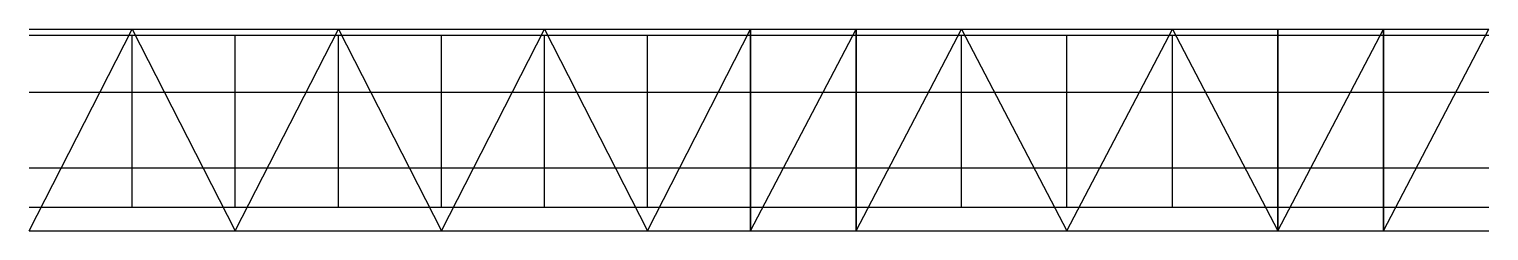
# Model space of a CAD drawing. Header units: millimetres. Extents: x 39000 to 80520, y -2875 to 2875.
import ezdxf

# ---------------------------------------------------------------- set-up
doc = ezdxf.new("R2010")
doc.units = ezdxf.units.MM
for name, color, linetype in [('ZJ8_CANTILEVER_EDGE', 3, 'CONTINUOUS'), ('ZJ8_COLUMN', 8, 'CONTINUOUS'), ('ZJ8_DECK_CROSS', 4, 'CONTINUOUS'), ('ZJ8_DECK_MAIN', 4, 'CONTINUOUS'), ('ZJ8_DECK_SECONDARY', 3, 'CONTINUOUS'), ('ZJ8_LONGITUDINAL_BRACE', 1, 'CONTINUOUS'), ('ZJ8_PLATFORM_BRACE', 1, 'CONTINUOUS'), ('ZJ8_TRANSVERSE_BRACE', 1, 'CONTINUOUS'), ('ZJ8_TRUSS_DIAGONAL', 5, 'CONTINUOUS'), ('ZJ8_TRUSS_LOWER', 5, 'CONTINUOUS'), ('ZJ8_TRUSS_UPPER', 5, 'CONTINUOUS'), ('ZJ8_TRUSS_VERTICAL', 5, 'CONTINUOUS')]:
    doc.layers.add(name, color=color, linetype=linetype)

msp = doc.modelspace()

# ---------------------------------------------------------------- linework, layer by layer
at = {"layer": 'ZJ8_CANTILEVER_EDGE'}
for p, q in [((39000, 2700, 19248.725851), (41931.428571, 2700, 19417.750959)), ((41931.428571, 2700, 19417.750959), (44862.857143, 2700, 19586.776067)), ((44862.857143, 2700, 19586.776067), (47794.285714, 2700, 19755.801175)), ((47794.285714, 2700, 19755.801175), (50725.714286, 2700, 19924.826283)), ((50725.714286, 2700, 19924.826283), (53657.142857, 2700, 20093.851391)), ((53657.142857, 2700, 20093.851391), (56588.571429, 2700, 20262.876499)), ((56588.571429, 2700, 20262.876499), (59520, 2700, 20431.901607)), ((59520, 2700, 20431.901607), (62520, 2700, 20604.880518)), ((62520, 2700, 20604.880518), (65520, 2700, 20777.85943)), ((65520, 2700, 20777.85943), (68520, 2700, 20950.838342)), ((68520, 2700, 20950.838342), (71520, 2700, 21123.817253)), ((71520, 2700, 21123.817253), (74520, 2700, 21296.796165)), ((74520, 2700, 21296.796165), (77520, 2700, 21469.775077)), ((77520, 2700, 21469.775077), (80520, 2700, 21642.753988)), ((39000, -2200, 19248.725851), (41931.428571, -2200, 19417.750959)), ((41931.428571, -2200, 19417.750959), (44862.857143, -2200, 19586.776067)), ((44862.857143, -2200, 19586.776067), (47794.285714, -2200, 19755.801175)), ((47794.285714, -2200, 19755.801175), (50725.714286, -2200, 19924.826283)), ((50725.714286, -2200, 19924.826283), (53657.142857, -2200, 20093.851391)), ((53657.142857, -2200, 20093.851391), (56588.571429, -2200, 20262.876499)), ((56588.571429, -2200, 20262.876499), (59520, -2200, 20431.901607)), ((59520, -2200, 20431.901607), (62520, -2200, 20604.880518)), ((62520, -2200, 20604.880518), (65520, -2200, 20777.85943)), ((65520, -2200, 20777.85943), (68520, -2200, 20950.838342)), ((68520, -2200, 20950.838342), (71520, -2200, 21123.817253)), ((71520, -2200, 21123.817253), (74520, -2200, 21296.796165)), ((74520, -2200, 21296.796165), (77520, -2200, 21469.775077)), ((77520, -2200, 21469.775077), (80520, -2200, 21642.753988))]:
    msp.add_line(p, q, dxfattribs=at)
at = {"layer": 'ZJ8_COLUMN'}
for p, q in [((59520, 2875), (59520, 2875, 4086.380321)), ((59520, 2875, 4086.380321), (59520, 2875, 8172.760643)), ((59520, 2875, 8172.760643), (59520, 2875, 12259.140964)), ((59520, 2875, 12259.140964), (59520, 2875, 16345.521285)), ((59520, 2875, 16345.521285), (59520, 2875, 20431.901607)), ((62520, 2875), (62520, 2875, 4120.976104)), ((62520, 2875, 4120.976104), (62520, 2875, 8241.952207)), ((62520, 2875, 8241.952207), (62520, 2875, 12362.928311)), ((62520, 2875, 12362.928311), (62520, 2875, 16483.904415)), ((62520, 2875, 16483.904415), (62520, 2875, 20604.880518)), ((74520, 2875), (74520, 2875, 4259.359233)), ((74520, 2875, 4259.359233), (74520, 2875, 8518.718466)), ((74520, 2875, 8518.718466), (74520, 2875, 12778.077699)), ((74520, 2875, 12778.077699), (74520, 2875, 17037.436932)), ((74520, 2875, 17037.436932), (74520, 2875, 21296.796165)), ((77520, 2875), (77520, 2875, 4293.955015)), ((77520, 2875, 4293.955015), (77520, 2875, 8587.910031)), ((77520, 2875, 8587.910031), (77520, 2875, 12881.865046)), ((77520, 2875, 12881.865046), (77520, 2875, 17175.820061)), ((77520, 2875, 17175.820061), (77520, 2875, 21469.775077)), ((59520, -2875), (59520, -2875, 4086.380321)), ((59520, -2875, 4086.380321), (59520, -2875, 8172.760643)), ((59520, -2875, 8172.760643), (59520, -2875, 12259.140964)), ((59520, -2875, 12259.140964), (59520, -2875, 16345.521285)), ((59520, -2875, 16345.521285), (59520, -2875, 20431.901607)), ((62520, -2875), (62520, -2875, 4120.976104)), ((62520, -2875, 4120.976104), (62520, -2875, 8241.952207)), ((62520, -2875, 8241.952207), (62520, -2875, 12362.928311)), ((62520, -2875, 12362.928311), (62520, -2875, 16483.904415)), ((62520, -2875, 16483.904415), (62520, -2875, 20604.880518)), ((74520, -2875), (74520, -2875, 4259.359233)), ((74520, -2875, 4259.359233), (74520, -2875, 8518.718466)), ((74520, -2875, 8518.718466), (74520, -2875, 12778.077699)), ((74520, -2875, 12778.077699), (74520, -2875, 17037.436932)), ((74520, -2875, 17037.436932), (74520, -2875, 21296.796165)), ((77520, -2875), (77520, -2875, 4293.955015)), ((77520, -2875, 4293.955015), (77520, -2875, 8587.910031)), ((77520, -2875, 8587.910031), (77520, -2875, 12881.865046)), ((77520, -2875, 12881.865046), (77520, -2875, 17175.820061)), ((77520, -2875, 17175.820061), (77520, -2875, 21469.775077))]:
    msp.add_line(p, q, dxfattribs=at)
at = {"layer": 'ZJ8_DECK_CROSS'}
for p, q in [((41931.428571, -2200, 19417.750959), (41931.428571, 2700, 19417.750959)), ((44862.857143, -2200, 19586.776067), (44862.857143, 2700, 19586.776067)), ((47794.285714, -2200, 19755.801175), (47794.285714, 2700, 19755.801175)), ((50725.714286, -2200, 19924.826283), (50725.714286, 2700, 19924.826283)), ((53657.142857, -2200, 20093.851391), (53657.142857, 2700, 20093.851391)), ((56588.571429, -2200, 20262.876499), (56588.571429, 2700, 20262.876499)), ((59520, -2200, 20431.901607), (59520, 2700, 20431.901607)), ((62520, -2200, 20604.880518), (62520, 2700, 20604.880518)), ((65520, -2200, 20777.85943), (65520, 2700, 20777.85943)), ((68520, -2200, 20950.838342), (68520, 2700, 20950.838342)), ((71520, -2200, 21123.817253), (71520, 2700, 21123.817253)), ((74520, -2200, 21296.796165), (74520, 2700, 21296.796165)), ((77520, -2200, 21469.775077), (77520, 2700, 21469.775077))]:
    msp.add_line(p, q, dxfattribs=at)
at = {"layer": 'ZJ8_DECK_MAIN'}
for p, q in [((39000, 2875, 19248.725851), (41931.428571, 2875, 19417.750959)), ((41931.428571, 2875, 19417.750959), (44862.857143, 2875, 19586.776067)), ((44862.857143, 2875, 19586.776067), (47794.285714, 2875, 19755.801175)), ((47794.285714, 2875, 19755.801175), (50725.714286, 2875, 19924.826283)), ((50725.714286, 2875, 19924.826283), (53657.142857, 2875, 20093.851391)), ((53657.142857, 2875, 20093.851391), (56588.571429, 2875, 20262.876499)), ((56588.571429, 2875, 20262.876499), (59520, 2875, 20431.901607)), ((59520, 2875, 20431.901607), (62520, 2875, 20604.880518)), ((62520, 2875, 20604.880518), (65520, 2875, 20777.85943)), ((65520, 2875, 20777.85943), (68520, 2875, 20950.838342)), ((68520, 2875, 20950.838342), (71520, 2875, 21123.817253)), ((71520, 2875, 21123.817253), (74520, 2875, 21296.796165)), ((74520, 2875, 21296.796165), (77520, 2875, 21469.775077)), ((77520, 2875, 21469.775077), (80520, 2875, 21642.753988)), ((39000, -2875, 19248.725851), (41931.428571, -2875, 19417.750959)), ((41931.428571, -2875, 19417.750959), (44862.857143, -2875, 19586.776067)), ((44862.857143, -2875, 19586.776067), (47794.285714, -2875, 19755.801175)), ((47794.285714, -2875, 19755.801175), (50725.714286, -2875, 19924.826283)), ((50725.714286, -2875, 19924.826283), (53657.142857, -2875, 20093.851391)), ((53657.142857, -2875, 20093.851391), (56588.571429, -2875, 20262.876499)), ((56588.571429, -2875, 20262.876499), (59520, -2875, 20431.901607)), ((59520, -2875, 20431.901607), (62520, -2875, 20604.880518)), ((62520, -2875, 20604.880518), (65520, -2875, 20777.85943)), ((65520, -2875, 20777.85943), (68520, -2875, 20950.838342)), ((68520, -2875, 20950.838342), (71520, -2875, 21123.817253)), ((71520, -2875, 21123.817253), (74520, -2875, 21296.796165)), ((74520, -2875, 21296.796165), (77520, -2875, 21469.775077)), ((77520, -2875, 21469.775077), (80520, -2875, 21642.753988))]:
    msp.add_line(p, q, dxfattribs=at)
at = {"layer": 'ZJ8_DECK_SECONDARY'}
for p, q in [((39000, 1075, 19248.725851), (41931.428571, 1075, 19417.750959)), ((41931.428571, 1075, 19417.750959), (44862.857143, 1075, 19586.776067)), ((44862.857143, 1075, 19586.776067), (47794.285714, 1075, 19755.801175)), ((47794.285714, 1075, 19755.801175), (50725.714286, 1075, 19924.826283)), ((50725.714286, 1075, 19924.826283), (53657.142857, 1075, 20093.851391)), ((53657.142857, 1075, 20093.851391), (56588.571429, 1075, 20262.876499)), ((56588.571429, 1075, 20262.876499), (59520, 1075, 20431.901607)), ((59520, 1075, 20431.901607), (62520, 1075, 20604.880518)), ((62520, 1075, 20604.880518), (65520, 1075, 20777.85943)), ((65520, 1075, 20777.85943), (68520, 1075, 20950.838342)), ((68520, 1075, 20950.838342), (71520, 1075, 21123.817253)), ((71520, 1075, 21123.817253), (74520, 1075, 21296.796165)), ((74520, 1075, 21296.796165), (77520, 1075, 21469.775077)), ((77520, 1075, 21469.775077), (80520, 1075, 21642.753988)), ((39000, -1075, 19248.725851), (41931.428571, -1075, 19417.750959)), ((41931.428571, -1075, 19417.750959), (44862.857143, -1075, 19586.776067)), ((44862.857143, -1075, 19586.776067), (47794.285714, -1075, 19755.801175)), ((47794.285714, -1075, 19755.801175), (50725.714286, -1075, 19924.826283)), ((50725.714286, -1075, 19924.826283), (53657.142857, -1075, 20093.851391)), ((53657.142857, -1075, 20093.851391), (56588.571429, -1075, 20262.876499)), ((56588.571429, -1075, 20262.876499), (59520, -1075, 20431.901607)), ((59520, -1075, 20431.901607), (62520, -1075, 20604.880518)), ((62520, -1075, 20604.880518), (65520, -1075, 20777.85943)), ((65520, -1075, 20777.85943), (68520, -1075, 20950.838342)), ((68520, -1075, 20950.838342), (71520, -1075, 21123.817253)), ((71520, -1075, 21123.817253), (74520, -1075, 21296.796165)), ((74520, -1075, 21296.796165), (77520, -1075, 21469.775077)), ((77520, -1075, 21469.775077), (80520, -1075, 21642.753988))]:
    msp.add_line(p, q, dxfattribs=at)
at = {"layer": 'ZJ8_LONGITUDINAL_BRACE'}
for p, q in [((59520, 2875), (62520, 2875, 20604.880518)), ((74520, 2875), (77520, 2875, 21469.775077)), ((59520, -2875), (62520, -2875, 20604.880518)), ((74520, -2875), (77520, -2875, 21469.775077))]:
    msp.add_line(p, q, dxfattribs=at)
at = {"layer": 'ZJ8_PLATFORM_BRACE'}
for p, q in [((39000, -2875, 19248.725851), (41931.428571, 2875, 19417.750959)), ((41931.428571, 2875, 19417.750959), (44862.857143, -2875, 19586.776067)), ((44862.857143, -2875, 19586.776067), (47794.285714, 2875, 19755.801175)), ((47794.285714, 2875, 19755.801175), (50725.714286, -2875, 19924.826283)), ((50725.714286, -2875, 19924.826283), (53657.142857, 2875, 20093.851391)), ((53657.142857, 2875, 20093.851391), (56588.571429, -2875, 20262.876499)), ((56588.571429, -2875, 20262.876499), (59520, 2875, 20431.901607)), ((59520, -2875, 20431.901607), (62520, 2875, 20604.880518)), ((62520, -2875, 20604.880518), (65520, 2875, 20777.85943)), ((65520, 2875, 20777.85943), (68520, -2875, 20950.838342)), ((68520, -2875, 20950.838342), (71520, 2875, 21123.817253)), ((71520, 2875, 21123.817253), (74520, -2875, 21296.796165)), ((74520, -2875, 21296.796165), (77520, 2875, 21469.775077)), ((77520, -2875, 21469.775077), (80520, 2875, 21642.753988))]:
    msp.add_line(p, q, dxfattribs=at)
at = {"layer": 'ZJ8_TRANSVERSE_BRACE'}
for p, q in [((59520, -2875), (59520, 2875, 20431.901607)), ((59520, 2875), (59520, -2875, 20431.901607)), ((62520, -2875), (62520, 2875, 20604.880518)), ((62520, 2875), (62520, -2875, 20604.880518)), ((74520, -2875), (74520, 2875, 21296.796165)), ((74520, 2875), (74520, -2875, 21296.796165)), ((77520, -2875), (77520, 2875, 21469.775077)), ((77520, 2875), (77520, -2875, 21469.775077))]:
    msp.add_line(p, q, dxfattribs=at)
at = {"layer": 'ZJ8_TRUSS_DIAGONAL'}
for p, q in [((40865.454545, 2875, 19356.287284), (42730.909091, 2875, 17663.848716)), ((42730.909091, 2875, 17663.848716), (44596.363636, 2875, 19571.410148)), ((44596.363636, 2875, 19571.410148), (46461.818182, 2875, 17878.971581)), ((46461.818182, 2875, 17878.971581), (48327.272727, 2875, 19786.533013)), ((48327.272727, 2875, 19786.533013), (50192.727273, 2875, 18094.094445)), ((50192.727273, 2875, 18094.094445), (52058.181818, 2875, 20001.655878)), ((52058.181818, 2875, 20001.655878), (53923.636364, 2875, 18309.21731)), ((53923.636364, 2875, 18309.21731), (55789.090909, 2875, 20216.778742)), ((55789.090909, 2875, 20216.778742), (57654.545455, 2875, 18524.340175)), ((57654.545455, 2875, 18524.340175), (59520, 2875, 20431.901607)), ((77520, 2875, 19669.775077), (79470, 2875, 21582.211369)), ((40865.454545, -2875, 19356.287284), (42730.909091, -2875, 17663.848716)), ((42730.909091, -2875, 17663.848716), (44596.363636, -2875, 19571.410148)), ((44596.363636, -2875, 19571.410148), (46461.818182, -2875, 17878.971581)), ((46461.818182, -2875, 17878.971581), (48327.272727, -2875, 19786.533013)), ((48327.272727, -2875, 19786.533013), (50192.727273, -2875, 18094.094445)), ((50192.727273, -2875, 18094.094445), (52058.181818, -2875, 20001.655878)), ((52058.181818, -2875, 20001.655878), (53923.636364, -2875, 18309.21731)), ((53923.636364, -2875, 18309.21731), (55789.090909, -2875, 20216.778742)), ((55789.090909, -2875, 20216.778742), (57654.545455, -2875, 18524.340175)), ((57654.545455, -2875, 18524.340175), (59520, -2875, 20431.901607)), ((77520, -2875, 19669.775077), (79470, -2875, 21582.211369))]:
    msp.add_line(p, q, dxfattribs=at)
at = {"layer": 'ZJ8_TRUSS_LOWER'}
for p, q in [((40865.454545, 2875, 17556.287284), (42730.909091, 2875, 17663.848716)), ((42730.909091, 2875, 17663.848716), (44596.363636, 2875, 17771.410148)), ((44596.363636, 2875, 17771.410148), (46461.818182, 2875, 17878.971581)), ((46461.818182, 2875, 17878.971581), (48327.272727, 2875, 17986.533013)), ((48327.272727, 2875, 17986.533013), (50192.727273, 2875, 18094.094445)), ((50192.727273, 2875, 18094.094445), (52058.181818, 2875, 18201.655878)), ((52058.181818, 2875, 18201.655878), (53923.636364, 2875, 18309.21731)), ((53923.636364, 2875, 18309.21731), (55789.090909, 2875, 18416.778742)), ((55789.090909, 2875, 18416.778742), (57654.545455, 2875, 18524.340175)), ((57654.545455, 2875, 18524.340175), (59520, 2875, 18631.901607)), ((77520, 2875, 19669.775077), (79470, 2875, 19782.211369)), ((40865.454545, -2875, 17556.287284), (42730.909091, -2875, 17663.848716)), ((42730.909091, -2875, 17663.848716), (44596.363636, -2875, 17771.410148)), ((44596.363636, -2875, 17771.410148), (46461.818182, -2875, 17878.971581)), ((46461.818182, -2875, 17878.971581), (48327.272727, -2875, 17986.533013)), ((48327.272727, -2875, 17986.533013), (50192.727273, -2875, 18094.094445)), ((50192.727273, -2875, 18094.094445), (52058.181818, -2875, 18201.655878)), ((52058.181818, -2875, 18201.655878), (53923.636364, -2875, 18309.21731)), ((53923.636364, -2875, 18309.21731), (55789.090909, -2875, 18416.778742)), ((55789.090909, -2875, 18416.778742), (57654.545455, -2875, 18524.340175)), ((57654.545455, -2875, 18524.340175), (59520, -2875, 18631.901607)), ((77520, -2875, 19669.775077), (79470, -2875, 19782.211369))]:
    msp.add_line(p, q, dxfattribs=at)
at = {"layer": 'ZJ8_TRUSS_UPPER'}
for p, q in [((40865.454545, 2875, 19356.287284), (42730.909091, 2875, 19463.848716)), ((42730.909091, 2875, 19463.848716), (44596.363636, 2875, 19571.410148)), ((44596.363636, 2875, 19571.410148), (46461.818182, 2875, 19678.971581)), ((46461.818182, 2875, 19678.971581), (48327.272727, 2875, 19786.533013)), ((48327.272727, 2875, 19786.533013), (50192.727273, 2875, 19894.094445)), ((50192.727273, 2875, 19894.094445), (52058.181818, 2875, 20001.655878)), ((52058.181818, 2875, 20001.655878), (53923.636364, 2875, 20109.21731)), ((53923.636364, 2875, 20109.21731), (55789.090909, 2875, 20216.778742)), ((55789.090909, 2875, 20216.778742), (57654.545455, 2875, 20324.340175)), ((57654.545455, 2875, 20324.340175), (59520, 2875, 20431.901607)), ((77520, 2875, 21469.775077), (79470, 2875, 21582.211369)), ((40865.454545, -2875, 19356.287284), (42730.909091, -2875, 19463.848716)), ((42730.909091, -2875, 19463.848716), (44596.363636, -2875, 19571.410148)), ((44596.363636, -2875, 19571.410148), (46461.818182, -2875, 19678.971581)), ((46461.818182, -2875, 19678.971581), (48327.272727, -2875, 19786.533013)), ((48327.272727, -2875, 19786.533013), (50192.727273, -2875, 19894.094445)), ((50192.727273, -2875, 19894.094445), (52058.181818, -2875, 20001.655878)), ((52058.181818, -2875, 20001.655878), (53923.636364, -2875, 20109.21731)), ((53923.636364, -2875, 20109.21731), (55789.090909, -2875, 20216.778742)), ((55789.090909, -2875, 20216.778742), (57654.545455, -2875, 20324.340175)), ((57654.545455, -2875, 20324.340175), (59520, -2875, 20431.901607)), ((77520, -2875, 21469.775077), (79470, -2875, 21582.211369))]:
    msp.add_line(p, q, dxfattribs=at)
at = {"layer": 'ZJ8_TRUSS_VERTICAL'}
for p, q in [((40865.454545, 2875, 19356.287284), (40865.454545, 2875, 17556.287284)), ((42730.909091, 2875, 19463.848716), (42730.909091, 2875, 17663.848716)), ((44596.363636, 2875, 19571.410148), (44596.363636, 2875, 17771.410148)), ((46461.818182, 2875, 19678.971581), (46461.818182, 2875, 17878.971581)), ((48327.272727, 2875, 19786.533013), (48327.272727, 2875, 17986.533013)), ((50192.727273, 2875, 19894.094445), (50192.727273, 2875, 18094.094445)), ((52058.181818, 2875, 20001.655878), (52058.181818, 2875, 18201.655878)), ((53923.636364, 2875, 20109.21731), (53923.636364, 2875, 18309.21731)), ((55789.090909, 2875, 20216.778742), (55789.090909, 2875, 18416.778742)), ((57654.545455, 2875, 20324.340175), (57654.545455, 2875, 18524.340175)), ((59520, 2875, 20431.901607), (59520, 2875, 18631.901607)), ((77520, 2875, 21469.775077), (77520, 2875, 19669.775077)), ((79470, 2875, 21582.211369), (79470, 2875, 19782.211369)), ((40865.454545, -2875, 19356.287284), (40865.454545, -2875, 17556.287284)), ((42730.909091, -2875, 19463.848716), (42730.909091, -2875, 17663.848716)), ((44596.363636, -2875, 19571.410148), (44596.363636, -2875, 17771.410148)), ((46461.818182, -2875, 19678.971581), (46461.818182, -2875, 17878.971581)), ((48327.272727, -2875, 19786.533013), (48327.272727, -2875, 17986.533013)), ((50192.727273, -2875, 19894.094445), (50192.727273, -2875, 18094.094445)), ((52058.181818, -2875, 20001.655878), (52058.181818, -2875, 18201.655878)), ((53923.636364, -2875, 20109.21731), (53923.636364, -2875, 18309.21731)), ((55789.090909, -2875, 20216.778742), (55789.090909, -2875, 18416.778742)), ((57654.545455, -2875, 20324.340175), (57654.545455, -2875, 18524.340175)), ((59520, -2875, 20431.901607), (59520, -2875, 18631.901607)), ((77520, -2875, 21469.775077), (77520, -2875, 19669.775077)), ((79470, -2875, 21582.211369), (79470, -2875, 19782.211369))]:
    msp.add_line(p, q, dxfattribs=at)

doc.saveas('drawing.dxf')
